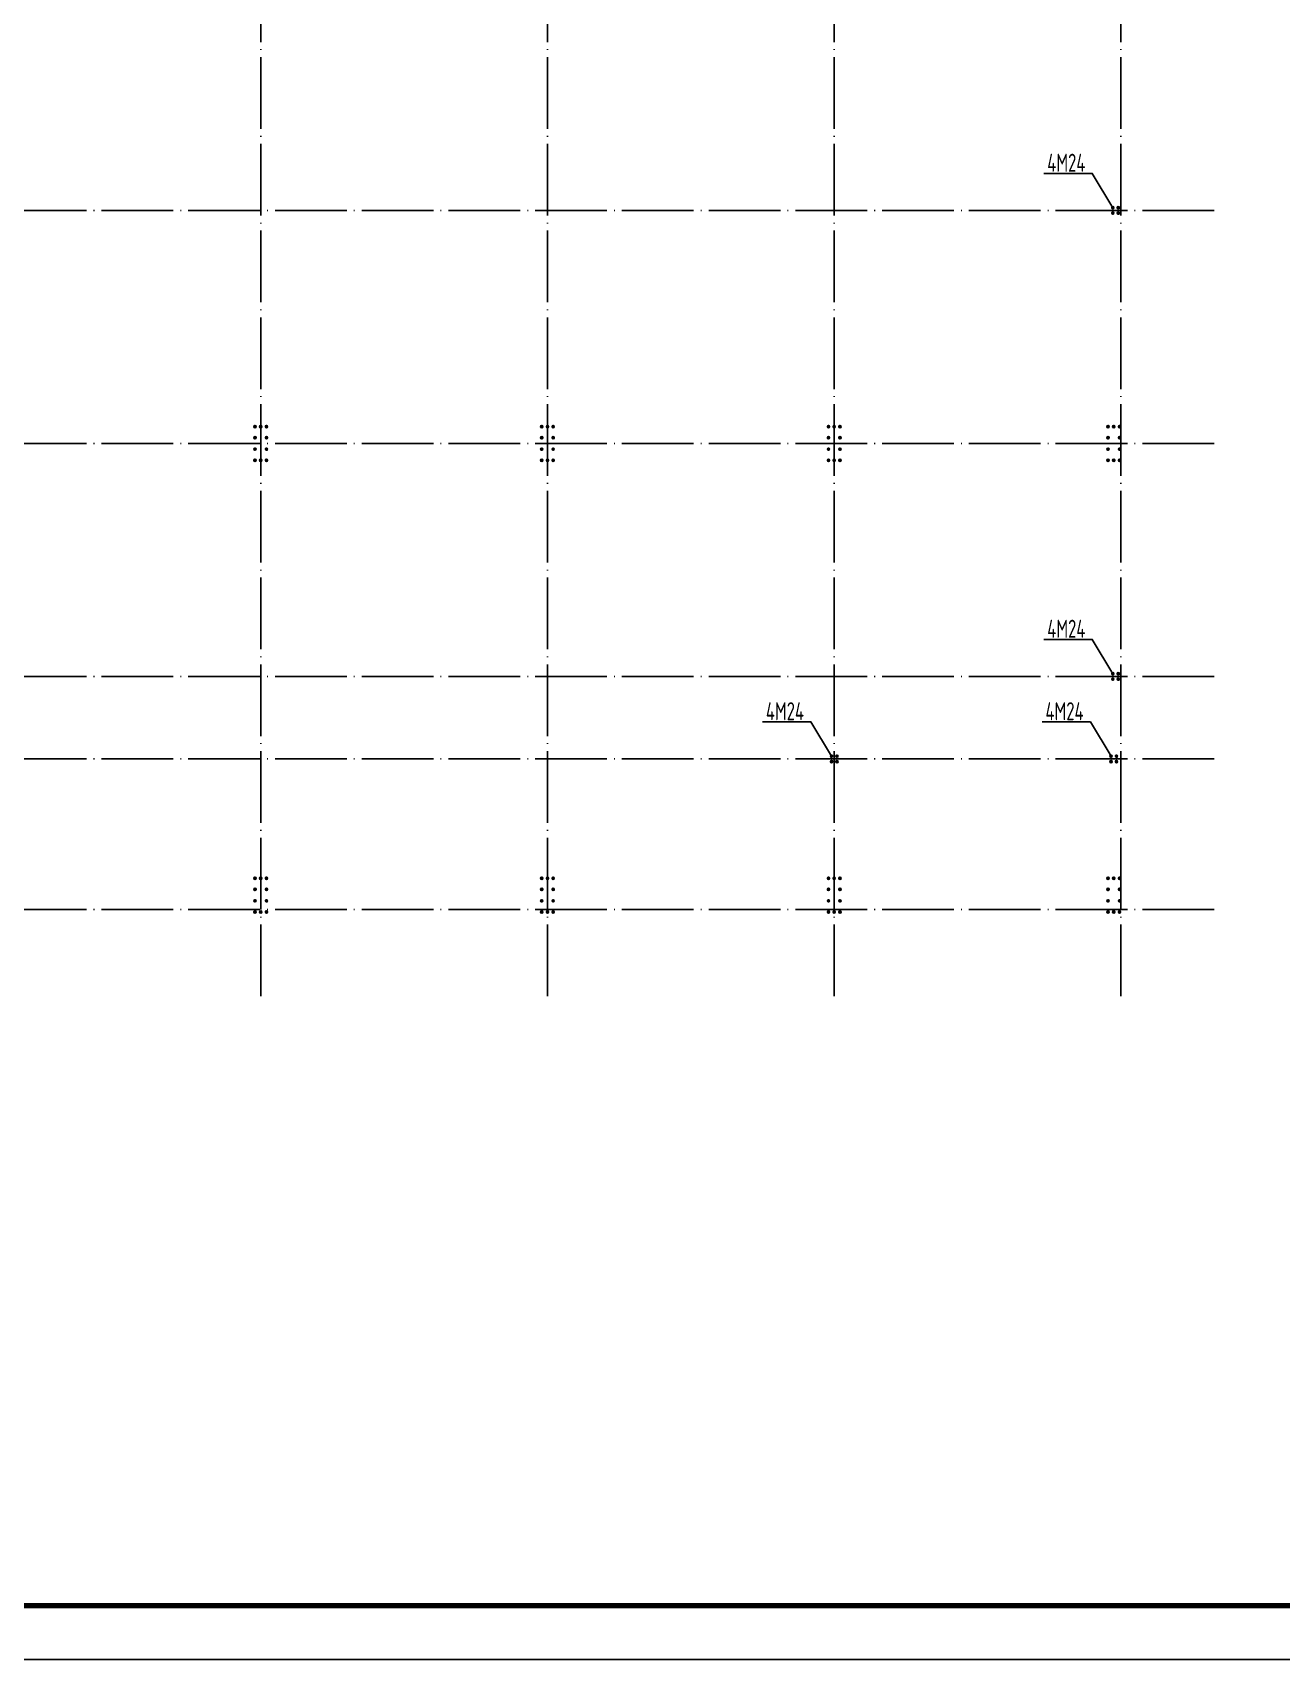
# Model space of a CAD drawing. Extents: x 19118 to 566552, y -1188739 to 92943.
# Drawn here: x 165771 to 200616, y -292410 to -247024 of the extents above; entities that cross this region are included whole.
import ezdxf

# ---------------------------------------------------------------- set-up
doc = ezdxf.new("R2010")
doc.units = 0
doc.header["$LTSCALE"] = 1000
doc.header["$MEASUREMENT"] = 0
doc.linetypes.add('DASH', pattern=[0.35, 0.25, -0.1])
doc.linetypes.add('DOTE', pattern=[2.42, 2, -0.2, 0.02, -0.2])
for name, color, linetype in [('DOTE', 9, 'DOTE'), ('PUB_HATCH', 8, 'CONTINUOUS'), ('PUB_TITLE', 4, 'CONTINUOUS'), ('REIN', 1, 'CONTINUOUS'), ('WALL', 6, 'CONTINUOUS'), ('锚栓', 60, 'CONTINUOUS')]:
    doc.layers.add(name, color=color, linetype=linetype)
doc.styles.add('TSSD_Rein', font='atssdeng.shx', dxfattribs={"width": 0.7, "bigfont": 'atssdchn.shx'})

msp = doc.modelspace()

# ---------------------------------------------------------------- hatches: boundary and pattern name
at = {"layer": 'PUB_HATCH'}
h = msp.add_hatch(dxfattribs=at)
h.set_pattern_fill('ANSI31', color=256, angle=-90, style=0)
h.set_pattern_definition([(315, (95626.3192, -151530.0968), (1.122532015, 1.122532015), [])])
h.paths.add_polyline_path([(195881.86, -251911.94, 1), (195943.86, -251911.94, 1)])
h = msp.add_hatch(dxfattribs=at)
h.set_pattern_fill('ANSI31', color=256, angle=-90, style=0)
h.set_pattern_definition([(225, (296349.405, -151530.0968), (-1.122532015, 1.122532015), [])])
h.paths.add_polyline_path([(196093.86, -251911.94, -1), (196031.86, -251911.94, -1)])
h = msp.add_hatch(dxfattribs=at)
h.set_pattern_fill('ANSI31', color=256, angle=-90, style=0)
h.set_pattern_definition([(315, (95626.3192, -151680.0968), (1.122532015, 1.122532015), [])])
h.paths.add_polyline_path([(195881.86, -252061.94, 1), (195943.86, -252061.94, 1)])
h = msp.add_hatch(dxfattribs=at)
h.set_pattern_fill('ANSI31', color=256, angle=-90, style=0)
h.set_pattern_definition([(225, (296349.405, -151680.0968), (-1.122532015, 1.122532015), [])])
h.paths.add_polyline_path([(196093.86, -252061.94, -1), (196031.86, -252061.94, -1)])
h = msp.add_hatch(dxfattribs=at)
h.set_pattern_fill('ANSI31', color=256, angle=-90, style=0)
h.set_pattern_definition([(315, (71691.3192, -157635.0968), (1.122532015, 1.122532015), [])])
h.paths.add_polyline_path([(171946.86, -258016.94, 1), (172008.86, -258016.94, 1)])
h = msp.add_hatch(dxfattribs=at)
h.set_pattern_fill('ANSI31', color=256, angle=-90, style=0)
h.set_pattern_definition([(315, (71851.3192, -157635.0968), (1.122532015, 1.122532015), [])])
h.paths.add_polyline_path([(172106.86, -258016.94, 1), (172168.86, -258016.94, 1)])
h = msp.add_hatch(dxfattribs=at)
h.set_pattern_fill('ANSI31', color=256, angle=-90, style=0)
h.set_pattern_definition([(225, (272584.405, -157635.0968), (-1.122532015, 1.122532015), [])])
h.paths.add_polyline_path([(172328.86, -258016.94, -1), (172266.86, -258016.94, -1)])
h = msp.add_hatch(dxfattribs=at)
h.set_pattern_fill('ANSI31', color=256, angle=-90, style=0)
h.set_pattern_definition([(315, (79691.3192, -157635.0968), (1.122532015, 1.122532015), [])])
h.paths.add_polyline_path([(179946.86, -258016.94, 1), (180008.86, -258016.94, 1)])
h = msp.add_hatch(dxfattribs=at)
h.set_pattern_fill('ANSI31', color=256, angle=-90, style=0)
h.set_pattern_definition([(315, (79851.3192, -157635.0968), (1.122532015, 1.122532015), [])])
h.paths.add_polyline_path([(180106.86, -258016.94, 1), (180168.86, -258016.94, 1)])
h = msp.add_hatch(dxfattribs=at)
h.set_pattern_fill('ANSI31', color=256, angle=-90, style=0)
h.set_pattern_definition([(225, (280584.405, -157635.0968), (-1.122532015, 1.122532015), [])])
h.paths.add_polyline_path([(180328.86, -258016.94, -1), (180266.86, -258016.94, -1)])
h = msp.add_hatch(dxfattribs=at)
h.set_pattern_fill('ANSI31', color=256, angle=-90, style=0)
h.set_pattern_definition([(315, (87691.3192, -157635.0968), (1.122532015, 1.122532015), [])])
h.paths.add_polyline_path([(187946.86, -258016.94, 1), (188008.86, -258016.94, 1)])
h = msp.add_hatch(dxfattribs=at)
h.set_pattern_fill('ANSI31', color=256, angle=-90, style=0)
h.set_pattern_definition([(225, (288424.405, -157635.0968), (-1.122532015, 1.122532015), [])])
h.paths.add_polyline_path([(188168.86, -258016.94, -1), (188106.86, -258016.94, -1)])
h = msp.add_hatch(dxfattribs=at)
h.set_pattern_fill('ANSI31', color=256, angle=-90, style=0)
h.set_pattern_definition([(225, (288584.405, -157635.0968), (-1.122532015, 1.122532015), [])])
h.paths.add_polyline_path([(188328.86, -258016.94, -1), (188266.86, -258016.94, -1)])
h = msp.add_hatch(dxfattribs=at)
h.set_pattern_fill('ANSI31', color=256, angle=-90, style=0)
h.set_pattern_definition([(315, (95491.3192, -157635.0968), (1.122532015, 1.122532015), [])])
h.paths.add_polyline_path([(195746.86, -258016.94, 1), (195808.86, -258016.94, 1)])
h = msp.add_hatch(dxfattribs=at)
h.set_pattern_fill('ANSI31', color=256, angle=-90, style=0)
h.set_pattern_definition([(225, (296224.405, -157635.0968), (-1.122532015, 1.122532015), [])])
h.paths.add_polyline_path([(195968.86, -258016.94, -1), (195906.86, -258016.94, -1)])
h = msp.add_hatch(dxfattribs=at)
h.set_pattern_fill('ANSI31', color=256, angle=-90, style=0)
h.set_pattern_definition([(225, (296384.405, -157635.0968), (-1.122532015, 1.122532015), [])])
h.paths.add_polyline_path([(196128.86, -258016.94, -1), (196066.86, -258016.94, -1)])
h = msp.add_hatch(dxfattribs=at)
h.set_pattern_fill('ANSI31', color=256, angle=-90, style=0)
h.set_pattern_definition([(315, (71691.3192, -157945.0968), (1.122532015, 1.122532015), [])])
h.paths.add_polyline_path([(171946.86, -258326.94, 1), (172008.86, -258326.94, 1)])
h = msp.add_hatch(dxfattribs=at)
h.set_pattern_fill('ANSI31', color=256, angle=-90, style=0)
h.set_pattern_definition([(315, (71691.3192, -158265.0968), (1.122532015, 1.122532015), [])])
h.paths.add_polyline_path([(171946.86, -258646.94, 1), (172008.86, -258646.94, 1)])
h = msp.add_hatch(dxfattribs=at)
h.set_pattern_fill('ANSI31', color=256, angle=-90, style=0)
h.set_pattern_definition([(225, (272584.405, -157945.0968), (-1.122532015, 1.122532015), [])])
h.paths.add_polyline_path([(172328.86, -258326.94, -1), (172266.86, -258326.94, -1)])
h = msp.add_hatch(dxfattribs=at)
h.set_pattern_fill('ANSI31', color=256, angle=-90, style=0)
h.set_pattern_definition([(225, (272584.405, -158265.0968), (-1.122532015, 1.122532015), [])])
h.paths.add_polyline_path([(172328.86, -258646.94, -1), (172266.86, -258646.94, -1)])
h = msp.add_hatch(dxfattribs=at)
h.set_pattern_fill('ANSI31', color=256, angle=-90, style=0)
h.set_pattern_definition([(315, (79691.3192, -157945.0968), (1.122532015, 1.122532015), [])])
h.paths.add_polyline_path([(179946.86, -258326.94, 1), (180008.86, -258326.94, 1)])
h = msp.add_hatch(dxfattribs=at)
h.set_pattern_fill('ANSI31', color=256, angle=-90, style=0)
h.set_pattern_definition([(315, (79691.3192, -158265.0968), (1.122532015, 1.122532015), [])])
h.paths.add_polyline_path([(179946.86, -258646.94, 1), (180008.86, -258646.94, 1)])
h = msp.add_hatch(dxfattribs=at)
h.set_pattern_fill('ANSI31', color=256, angle=-90, style=0)
h.set_pattern_definition([(225, (280584.405, -157945.0968), (-1.122532015, 1.122532015), [])])
h.paths.add_polyline_path([(180328.86, -258326.94, -1), (180266.86, -258326.94, -1)])
h = msp.add_hatch(dxfattribs=at)
h.set_pattern_fill('ANSI31', color=256, angle=-90, style=0)
h.set_pattern_definition([(225, (280584.405, -158265.0968), (-1.122532015, 1.122532015), [])])
h.paths.add_polyline_path([(180328.86, -258646.94, -1), (180266.86, -258646.94, -1)])
h = msp.add_hatch(dxfattribs=at)
h.set_pattern_fill('ANSI31', color=256, angle=-90, style=0)
h.set_pattern_definition([(315, (87691.3192, -157945.0968), (1.122532015, 1.122532015), [])])
h.paths.add_polyline_path([(187946.86, -258326.94, 1), (188008.86, -258326.94, 1)])
h = msp.add_hatch(dxfattribs=at)
h.set_pattern_fill('ANSI31', color=256, angle=-90, style=0)
h.set_pattern_definition([(315, (87691.3192, -158265.0968), (1.122532015, 1.122532015), [])])
h.paths.add_polyline_path([(187946.86, -258646.94, 1), (188008.86, -258646.94, 1)])
h = msp.add_hatch(dxfattribs=at)
h.set_pattern_fill('ANSI31', color=256, angle=-90, style=0)
h.set_pattern_definition([(225, (288584.405, -157945.0968), (-1.122532015, 1.122532015), [])])
h.paths.add_polyline_path([(188328.86, -258326.94, -1), (188266.86, -258326.94, -1)])
h = msp.add_hatch(dxfattribs=at)
h.set_pattern_fill('ANSI31', color=256, angle=-90, style=0)
h.set_pattern_definition([(225, (288584.405, -158265.0968), (-1.122532015, 1.122532015), [])])
h.paths.add_polyline_path([(188328.86, -258646.94, -1), (188266.86, -258646.94, -1)])
h = msp.add_hatch(dxfattribs=at)
h.set_pattern_fill('ANSI31', color=256, angle=-90, style=0)
h.set_pattern_definition([(315, (95491.3192, -157945.0968), (1.122532015, 1.122532015), [])])
h.paths.add_polyline_path([(195746.86, -258326.94, 1), (195808.86, -258326.94, 1)])
h = msp.add_hatch(dxfattribs=at)
h.set_pattern_fill('ANSI31', color=256, angle=-90, style=0)
h.set_pattern_definition([(315, (95491.3192, -158265.0968), (1.122532015, 1.122532015), [])])
h.paths.add_polyline_path([(195746.86, -258646.94, 1), (195808.86, -258646.94, 1)])
h = msp.add_hatch(dxfattribs=at)
h.set_pattern_fill('ANSI31', color=256, angle=-90, style=0)
h.set_pattern_definition([(225, (296384.405, -157945.0968), (-1.122532015, 1.122532015), [])])
h.paths.add_polyline_path([(196128.86, -258326.94, -1), (196066.86, -258326.94, -1)])
h = msp.add_hatch(dxfattribs=at)
h.set_pattern_fill('ANSI31', color=256, angle=-90, style=0)
h.set_pattern_definition([(225, (296384.405, -158265.0968), (-1.122532015, 1.122532015), [])])
h.paths.add_polyline_path([(196128.86, -258646.94, -1), (196066.86, -258646.94, -1)])
h = msp.add_hatch(dxfattribs=at)
h.set_pattern_fill('ANSI31', color=256, angle=-90, style=0)
h.set_pattern_definition([(315, (71691.3192, -158575.0968), (1.122532015, 1.122532015), [])])
h.paths.add_polyline_path([(171946.86, -258956.94, 1), (172008.86, -258956.94, 1)])
h = msp.add_hatch(dxfattribs=at)
h.set_pattern_fill('ANSI31', color=256, angle=-90, style=0)
h.set_pattern_definition([(315, (71851.3192, -158575.0968), (1.122532015, 1.122532015), [])])
h.paths.add_polyline_path([(172106.86, -258956.94, 1), (172168.86, -258956.94, 1)])
h = msp.add_hatch(dxfattribs=at)
h.set_pattern_fill('ANSI31', color=256, angle=-90, style=0)
h.set_pattern_definition([(225, (272584.405, -158575.0968), (-1.122532015, 1.122532015), [])])
h.paths.add_polyline_path([(172328.86, -258956.94, -1), (172266.86, -258956.94, -1)])
h = msp.add_hatch(dxfattribs=at)
h.set_pattern_fill('ANSI31', color=256, angle=-90, style=0)
h.set_pattern_definition([(315, (79691.3192, -158575.0968), (1.122532015, 1.122532015), [])])
h.paths.add_polyline_path([(179946.86, -258956.94, 1), (180008.86, -258956.94, 1)])
h = msp.add_hatch(dxfattribs=at)
h.set_pattern_fill('ANSI31', color=256, angle=-90, style=0)
h.set_pattern_definition([(315, (79851.3192, -158575.0968), (1.122532015, 1.122532015), [])])
h.paths.add_polyline_path([(180106.86, -258956.94, 1), (180168.86, -258956.94, 1)])
h = msp.add_hatch(dxfattribs=at)
h.set_pattern_fill('ANSI31', color=256, angle=-90, style=0)
h.set_pattern_definition([(225, (280584.405, -158575.0968), (-1.122532015, 1.122532015), [])])
h.paths.add_polyline_path([(180328.86, -258956.94, -1), (180266.86, -258956.94, -1)])
h = msp.add_hatch(dxfattribs=at)
h.set_pattern_fill('ANSI31', color=256, angle=-90, style=0)
h.set_pattern_definition([(315, (87691.3192, -158575.0968), (1.122532015, 1.122532015), [])])
h.paths.add_polyline_path([(187946.86, -258956.94, 1), (188008.86, -258956.94, 1)])
h = msp.add_hatch(dxfattribs=at)
h.set_pattern_fill('ANSI31', color=256, angle=-90, style=0)
h.set_pattern_definition([(225, (288424.405, -158575.0968), (-1.122532015, 1.122532015), [])])
h.paths.add_polyline_path([(188168.86, -258956.94, -1), (188106.86, -258956.94, -1)])
h = msp.add_hatch(dxfattribs=at)
h.set_pattern_fill('ANSI31', color=256, angle=-90, style=0)
h.set_pattern_definition([(225, (288584.405, -158575.0968), (-1.122532015, 1.122532015), [])])
h.paths.add_polyline_path([(188328.86, -258956.94, -1), (188266.86, -258956.94, -1)])
h = msp.add_hatch(dxfattribs=at)
h.set_pattern_fill('ANSI31', color=256, angle=-90, style=0)
h.set_pattern_definition([(315, (95491.3192, -158575.0968), (1.122532015, 1.122532015), [])])
h.paths.add_polyline_path([(195746.86, -258956.94, 1), (195808.86, -258956.94, 1)])
h = msp.add_hatch(dxfattribs=at)
h.set_pattern_fill('ANSI31', color=256, angle=-90, style=0)
h.set_pattern_definition([(225, (296224.405, -158575.0968), (-1.122532015, 1.122532015), [])])
h.paths.add_polyline_path([(195968.86, -258956.94, -1), (195906.86, -258956.94, -1)])
h = msp.add_hatch(dxfattribs=at)
h.set_pattern_fill('ANSI31', color=256, angle=-90, style=0)
h.set_pattern_definition([(225, (296384.405, -158575.0968), (-1.122532015, 1.122532015), [])])
h.paths.add_polyline_path([(196128.86, -258956.94, -1), (196066.86, -258956.94, -1)])
h = msp.add_hatch(dxfattribs=at)
h.set_pattern_fill('ANSI31', color=256, angle=-90, style=0)
h.set_pattern_definition([(315, (95626.3192, -164530.0968), (1.122532015, 1.122532015), [])])
h.paths.add_polyline_path([(195881.86, -264911.94, 1), (195943.86, -264911.94, 1)])
h = msp.add_hatch(dxfattribs=at)
h.set_pattern_fill('ANSI31', color=256, angle=-90, style=0)
h.set_pattern_definition([(315, (95626.3192, -164680.0968), (1.122532015, 1.122532015), [])])
h.paths.add_polyline_path([(195881.86, -265061.94, 1), (195943.86, -265061.94, 1)])
h = msp.add_hatch(dxfattribs=at)
h.set_pattern_fill('ANSI31', color=256, angle=-90, style=0)
h.set_pattern_definition([(225, (296349.405, -164530.0968), (-1.122532015, 1.122532015), [])])
h.paths.add_polyline_path([(196093.86, -264911.94, -1), (196031.86, -264911.94, -1)])
h = msp.add_hatch(dxfattribs=at)
h.set_pattern_fill('ANSI31', color=256, angle=-90, style=0)
h.set_pattern_definition([(225, (296349.405, -164680.0968), (-1.122532015, 1.122532015), [])])
h.paths.add_polyline_path([(196093.86, -265061.94, -1), (196031.86, -265061.94, -1)])
h = msp.add_hatch(dxfattribs=at)
h.set_pattern_fill('ANSI31', color=256, angle=-90, style=0)
h.set_pattern_definition([(315, (87776.3192, -166830.0968), (1.122532015, 1.122532015), [])])
h.paths.add_polyline_path([(188031.86, -267211.94, 1), (188093.86, -267211.94, 1)])
h = msp.add_hatch(dxfattribs=at)
h.set_pattern_fill('ANSI31', color=256, angle=-90, style=0)
h.set_pattern_definition([(225, (288499.405, -166830.0968), (-1.122532015, 1.122532015), [])])
h.paths.add_polyline_path([(188243.86, -267211.94, -1), (188181.86, -267211.94, -1)])
h = msp.add_hatch(dxfattribs=at)
h.set_pattern_fill('ANSI31', color=256, angle=-90, style=0)
h.set_pattern_definition([(315, (95576.3192, -166830.0968), (1.122532015, 1.122532015), [])])
h.paths.add_polyline_path([(195831.86, -267211.94, 1), (195893.86, -267211.94, 1)])
h = msp.add_hatch(dxfattribs=at)
h.set_pattern_fill('ANSI31', color=256, angle=-90, style=0)
h.set_pattern_definition([(225, (296299.405, -166830.0968), (-1.122532015, 1.122532015), [])])
h.paths.add_polyline_path([(196043.86, -267211.94, -1), (195981.86, -267211.94, -1)])
h = msp.add_hatch(dxfattribs=at)
h.set_pattern_fill('ANSI31', color=256, angle=-90, style=0)
h.set_pattern_definition([(315, (87776.3192, -166980.0968), (1.122532015, 1.122532015), [])])
h.paths.add_polyline_path([(188031.86, -267361.94, 1), (188093.86, -267361.94, 1)])
h = msp.add_hatch(dxfattribs=at)
h.set_pattern_fill('ANSI31', color=256, angle=-90, style=0)
h.set_pattern_definition([(225, (288499.405, -166980.0968), (-1.122532015, 1.122532015), [])])
h.paths.add_polyline_path([(188243.86, -267361.94, -1), (188181.86, -267361.94, -1)])
h = msp.add_hatch(dxfattribs=at)
h.set_pattern_fill('ANSI31', color=256, angle=-90, style=0)
h.set_pattern_definition([(315, (95576.3192, -166980.0968), (1.122532015, 1.122532015), [])])
h.paths.add_polyline_path([(195831.86, -267361.94, 1), (195893.86, -267361.94, 1)])
h = msp.add_hatch(dxfattribs=at)
h.set_pattern_fill('ANSI31', color=256, angle=-90, style=0)
h.set_pattern_definition([(225, (296299.405, -166980.0968), (-1.122532015, 1.122532015), [])])
h.paths.add_polyline_path([(196043.86, -267361.94, -1), (195981.86, -267361.94, -1)])
h = msp.add_hatch(dxfattribs=at)
h.set_pattern_fill('ANSI31', color=256, angle=-90, style=0)
h.set_pattern_definition([(315, (71691.3192, -170235.0968), (1.122532015, 1.122532015), [])])
h.paths.add_polyline_path([(171946.86, -270616.94, 1), (172008.86, -270616.94, 1)])
h = msp.add_hatch(dxfattribs=at)
h.set_pattern_fill('ANSI31', color=256, angle=-90, style=0)
h.set_pattern_definition([(315, (71691.3192, -170545.0968), (1.122532015, 1.122532015), [])])
h.paths.add_polyline_path([(171946.86, -270926.94, 1), (172008.86, -270926.94, 1)])
h = msp.add_hatch(dxfattribs=at)
h.set_pattern_fill('ANSI31', color=256, angle=-90, style=0)
h.set_pattern_definition([(315, (71851.3192, -170235.0968), (1.122532015, 1.122532015), [])])
h.paths.add_polyline_path([(172106.86, -270616.94, 1), (172168.86, -270616.94, 1)])
h = msp.add_hatch(dxfattribs=at)
h.set_pattern_fill('ANSI31', color=256, angle=-90, style=0)
h.set_pattern_definition([(225, (272584.405, -170235.0968), (-1.122532015, 1.122532015), [])])
h.paths.add_polyline_path([(172328.86, -270616.94, -1), (172266.86, -270616.94, -1)])
h = msp.add_hatch(dxfattribs=at)
h.set_pattern_fill('ANSI31', color=256, angle=-90, style=0)
h.set_pattern_definition([(225, (272584.405, -170545.0968), (-1.122532015, 1.122532015), [])])
h.paths.add_polyline_path([(172328.86, -270926.94, -1), (172266.86, -270926.94, -1)])
h = msp.add_hatch(dxfattribs=at)
h.set_pattern_fill('ANSI31', color=256, angle=-90, style=0)
h.set_pattern_definition([(315, (79691.3192, -170235.0968), (1.122532015, 1.122532015), [])])
h.paths.add_polyline_path([(179946.86, -270616.94, 1), (180008.86, -270616.94, 1)])
h = msp.add_hatch(dxfattribs=at)
h.set_pattern_fill('ANSI31', color=256, angle=-90, style=0)
h.set_pattern_definition([(315, (79691.3192, -170545.0968), (1.122532015, 1.122532015), [])])
h.paths.add_polyline_path([(179946.86, -270926.94, 1), (180008.86, -270926.94, 1)])
h = msp.add_hatch(dxfattribs=at)
h.set_pattern_fill('ANSI31', color=256, angle=-90, style=0)
h.set_pattern_definition([(315, (79851.3192, -170235.0968), (1.122532015, 1.122532015), [])])
h.paths.add_polyline_path([(180106.86, -270616.94, 1), (180168.86, -270616.94, 1)])
h = msp.add_hatch(dxfattribs=at)
h.set_pattern_fill('ANSI31', color=256, angle=-90, style=0)
h.set_pattern_definition([(225, (280584.405, -170235.0968), (-1.122532015, 1.122532015), [])])
h.paths.add_polyline_path([(180328.86, -270616.94, -1), (180266.86, -270616.94, -1)])
h = msp.add_hatch(dxfattribs=at)
h.set_pattern_fill('ANSI31', color=256, angle=-90, style=0)
h.set_pattern_definition([(225, (280584.405, -170545.0968), (-1.122532015, 1.122532015), [])])
h.paths.add_polyline_path([(180328.86, -270926.94, -1), (180266.86, -270926.94, -1)])
h = msp.add_hatch(dxfattribs=at)
h.set_pattern_fill('ANSI31', color=256, angle=-90, style=0)
h.set_pattern_definition([(315, (87691.3192, -170235.0968), (1.122532015, 1.122532015), [])])
h.paths.add_polyline_path([(187946.86, -270616.94, 1), (188008.86, -270616.94, 1)])
h = msp.add_hatch(dxfattribs=at)
h.set_pattern_fill('ANSI31', color=256, angle=-90, style=0)
h.set_pattern_definition([(315, (87691.3192, -170545.0968), (1.122532015, 1.122532015), [])])
h.paths.add_polyline_path([(187946.86, -270926.94, 1), (188008.86, -270926.94, 1)])
h = msp.add_hatch(dxfattribs=at)
h.set_pattern_fill('ANSI31', color=256, angle=-90, style=0)
h.set_pattern_definition([(225, (288424.405, -170235.0968), (-1.122532015, 1.122532015), [])])
h.paths.add_polyline_path([(188168.86, -270616.94, -1), (188106.86, -270616.94, -1)])
h = msp.add_hatch(dxfattribs=at)
h.set_pattern_fill('ANSI31', color=256, angle=-90, style=0)
h.set_pattern_definition([(225, (288584.405, -170235.0968), (-1.122532015, 1.122532015), [])])
h.paths.add_polyline_path([(188328.86, -270616.94, -1), (188266.86, -270616.94, -1)])
h = msp.add_hatch(dxfattribs=at)
h.set_pattern_fill('ANSI31', color=256, angle=-90, style=0)
h.set_pattern_definition([(225, (288584.405, -170545.0968), (-1.122532015, 1.122532015), [])])
h.paths.add_polyline_path([(188328.86, -270926.94, -1), (188266.86, -270926.94, -1)])
h = msp.add_hatch(dxfattribs=at)
h.set_pattern_fill('ANSI31', color=256, angle=-90, style=0)
h.set_pattern_definition([(315, (95491.3192, -170235.0968), (1.122532015, 1.122532015), [])])
h.paths.add_polyline_path([(195746.86, -270616.94, 1), (195808.86, -270616.94, 1)])
h = msp.add_hatch(dxfattribs=at)
h.set_pattern_fill('ANSI31', color=256, angle=-90, style=0)
h.set_pattern_definition([(315, (95491.3192, -170545.0968), (1.122532015, 1.122532015), [])])
h.paths.add_polyline_path([(195746.86, -270926.94, 1), (195808.86, -270926.94, 1)])
h = msp.add_hatch(dxfattribs=at)
h.set_pattern_fill('ANSI31', color=256, angle=-90, style=0)
h.set_pattern_definition([(225, (296224.405, -170235.0968), (-1.122532015, 1.122532015), [])])
h.paths.add_polyline_path([(195968.86, -270616.94, -1), (195906.86, -270616.94, -1)])
h = msp.add_hatch(dxfattribs=at)
h.set_pattern_fill('ANSI31', color=256, angle=-90, style=0)
h.set_pattern_definition([(225, (296384.405, -170235.0968), (-1.122532015, 1.122532015), [])])
h.paths.add_polyline_path([(196128.86, -270616.94, -1), (196066.86, -270616.94, -1)])
h = msp.add_hatch(dxfattribs=at)
h.set_pattern_fill('ANSI31', color=256, angle=-90, style=0)
h.set_pattern_definition([(225, (296384.405, -170545.0968), (-1.122532015, 1.122532015), [])])
h.paths.add_polyline_path([(196128.86, -270926.94, -1), (196066.86, -270926.94, -1)])
h = msp.add_hatch(dxfattribs=at)
h.set_pattern_fill('ANSI31', color=256, angle=-90, style=0)
h.set_pattern_definition([(315, (71691.3192, -170865.0968), (1.122532015, 1.122532015), [])])
h.paths.add_polyline_path([(171946.86, -271246.94, 1), (172008.86, -271246.94, 1)])
h = msp.add_hatch(dxfattribs=at)
h.set_pattern_fill('ANSI31', color=256, angle=-90, style=0)
h.set_pattern_definition([(225, (272584.405, -170865.0968), (-1.122532015, 1.122532015), [])])
h.paths.add_polyline_path([(172328.86, -271246.94, -1), (172266.86, -271246.94, -1)])
h = msp.add_hatch(dxfattribs=at)
h.set_pattern_fill('ANSI31', color=256, angle=-90, style=0)
h.set_pattern_definition([(315, (79691.3192, -170865.0968), (1.122532015, 1.122532015), [])])
h.paths.add_polyline_path([(179946.86, -271246.94, 1), (180008.86, -271246.94, 1)])
h = msp.add_hatch(dxfattribs=at)
h.set_pattern_fill('ANSI31', color=256, angle=-90, style=0)
h.set_pattern_definition([(225, (280584.405, -170865.0968), (-1.122532015, 1.122532015), [])])
h.paths.add_polyline_path([(180328.86, -271246.94, -1), (180266.86, -271246.94, -1)])
h = msp.add_hatch(dxfattribs=at)
h.set_pattern_fill('ANSI31', color=256, angle=-90, style=0)
h.set_pattern_definition([(315, (87691.3192, -170865.0968), (1.122532015, 1.122532015), [])])
h.paths.add_polyline_path([(187946.86, -271246.94, 1), (188008.86, -271246.94, 1)])
h = msp.add_hatch(dxfattribs=at)
h.set_pattern_fill('ANSI31', color=256, angle=-90, style=0)
h.set_pattern_definition([(225, (288584.405, -170865.0968), (-1.122532015, 1.122532015), [])])
h.paths.add_polyline_path([(188328.86, -271246.94, -1), (188266.86, -271246.94, -1)])
h = msp.add_hatch(dxfattribs=at)
h.set_pattern_fill('ANSI31', color=256, angle=-90, style=0)
h.set_pattern_definition([(315, (95491.3192, -170865.0968), (1.122532015, 1.122532015), [])])
h.paths.add_polyline_path([(195746.86, -271246.94, 1), (195808.86, -271246.94, 1)])
h = msp.add_hatch(dxfattribs=at)
h.set_pattern_fill('ANSI31', color=256, angle=-90, style=0)
h.set_pattern_definition([(225, (296384.405, -170865.0968), (-1.122532015, 1.122532015), [])])
h.paths.add_polyline_path([(196128.86, -271246.94, -1), (196066.86, -271246.94, -1)])
h = msp.add_hatch(dxfattribs=at)
h.set_pattern_fill('ANSI31', color=256, angle=-90, style=0)
h.set_pattern_definition([(315, (71691.3192, -171175.0968), (1.122532015, 1.122532015), [])])
h.paths.add_polyline_path([(171946.86, -271556.94, 1), (172008.86, -271556.94, 1)])
h = msp.add_hatch(dxfattribs=at)
h.set_pattern_fill('ANSI31', color=256, angle=-90, style=0)
h.set_pattern_definition([(315, (71851.3192, -171175.0968), (1.122532015, 1.122532015), [])])
h.paths.add_polyline_path([(172106.86, -271556.94, 1), (172168.86, -271556.94, 1)])
h = msp.add_hatch(dxfattribs=at)
h.set_pattern_fill('ANSI31', color=256, angle=-90, style=0)
h.set_pattern_definition([(225, (272584.405, -171175.0968), (-1.122532015, 1.122532015), [])])
h.paths.add_polyline_path([(172328.86, -271556.94, -1), (172266.86, -271556.94, -1)])
h = msp.add_hatch(dxfattribs=at)
h.set_pattern_fill('ANSI31', color=256, angle=-90, style=0)
h.set_pattern_definition([(315, (79691.3192, -171175.0968), (1.122532015, 1.122532015), [])])
h.paths.add_polyline_path([(179946.86, -271556.94, 1), (180008.86, -271556.94, 1)])
h = msp.add_hatch(dxfattribs=at)
h.set_pattern_fill('ANSI31', color=256, angle=-90, style=0)
h.set_pattern_definition([(315, (79851.3192, -171175.0968), (1.122532015, 1.122532015), [])])
h.paths.add_polyline_path([(180106.86, -271556.94, 1), (180168.86, -271556.94, 1)])
h = msp.add_hatch(dxfattribs=at)
h.set_pattern_fill('ANSI31', color=256, angle=-90, style=0)
h.set_pattern_definition([(225, (280584.405, -171175.0968), (-1.122532015, 1.122532015), [])])
h.paths.add_polyline_path([(180328.86, -271556.94, -1), (180266.86, -271556.94, -1)])
h = msp.add_hatch(dxfattribs=at)
h.set_pattern_fill('ANSI31', color=256, angle=-90, style=0)
h.set_pattern_definition([(315, (87691.3192, -171175.0968), (1.122532015, 1.122532015), [])])
h.paths.add_polyline_path([(187946.86, -271556.94, 1), (188008.86, -271556.94, 1)])
h = msp.add_hatch(dxfattribs=at)
h.set_pattern_fill('ANSI31', color=256, angle=-90, style=0)
h.set_pattern_definition([(225, (288424.405, -171175.0968), (-1.122532015, 1.122532015), [])])
h.paths.add_polyline_path([(188168.86, -271556.94, -1), (188106.86, -271556.94, -1)])
h = msp.add_hatch(dxfattribs=at)
h.set_pattern_fill('ANSI31', color=256, angle=-90, style=0)
h.set_pattern_definition([(225, (288584.405, -171175.0968), (-1.122532015, 1.122532015), [])])
h.paths.add_polyline_path([(188328.86, -271556.94, -1), (188266.86, -271556.94, -1)])
h = msp.add_hatch(dxfattribs=at)
h.set_pattern_fill('ANSI31', color=256, angle=-90, style=0)
h.set_pattern_definition([(315, (95491.3192, -171175.0968), (1.122532015, 1.122532015), [])])
h.paths.add_polyline_path([(195746.86, -271556.94, 1), (195808.86, -271556.94, 1)])
h = msp.add_hatch(dxfattribs=at)
h.set_pattern_fill('ANSI31', color=256, angle=-90, style=0)
h.set_pattern_definition([(225, (296224.405, -171175.0968), (-1.122532015, 1.122532015), [])])
h.paths.add_polyline_path([(195968.86, -271556.94, -1), (195906.86, -271556.94, -1)])
h = msp.add_hatch(dxfattribs=at)
h.set_pattern_fill('ANSI31', color=256, angle=-90, style=0)
h.set_pattern_definition([(225, (296384.405, -171175.0968), (-1.122532015, 1.122532015), [])])
h.paths.add_polyline_path([(196128.86, -271556.94, -1), (196066.86, -271556.94, -1)])

# ---------------------------------------------------------------- linework, layer by layer
at = {"layer": 'DOTE', "color": 8}
for p, q in [((172137.86, -273909.46), (172137.86, -218059.9)), ((180137.86, -273909.46), (180137.86, -218059.9)), ((188137.86, -273909.46), (188137.86, -218059.9)), ((196137.86, -273909.46), (196137.86, -218059.9)), ((90256.35, -251986.94), (198793.6, -251986.94)), ((90256.35, -258486.94), (198793.6, -258486.94)), ((90256.35, -264986.94), (198793.6, -264986.94)), ((90256.35, -267286.94), (198793.6, -267286.94)), ((90256.35, -271486.94), (198793.6, -271486.94))]:
    msp.add_line(p, q, dxfattribs=at)
at = {"layer": 'PUB_TITLE'}
msp.add_lwpolyline([(77811.65, -292409.78), (235461.65, -292409.78), (235461.65, -203309.78), (77811.65, -203309.78)], close=True, dxfattribs=at)
at = {"layer": 'PUB_TITLE', "const_width": 150}
msp.add_lwpolyline([(81561.65, -290909.78), (233961.65, -290909.78), (233961.65, -204809.78), (81561.65, -204809.78)], close=True, dxfattribs=at)
at = {"layer": 'REIN', "linetype": 'DASH'}
for p, q in [((195912.86, -251940.15), (195912.86, -251883.73)), ((196062.86, -251940.15), (196062.86, -251883.73)), ((195884.65, -251911.94), (195941.07, -251911.94)), ((195884.65, -252061.94), (195941.07, -252061.94)), ((195912.86, -252090.15), (195912.86, -252033.73)), ((196091.07, -251911.94), (196034.65, -251911.94)), ((196091.07, -252061.94), (196034.65, -252061.94)), ((196062.86, -252090.15), (196062.86, -252033.73)), ((171949.65, -258016.94), (172006.07, -258016.94)), ((171977.86, -258045.15), (171977.86, -257988.73)), ((172109.65, -258016.94), (172166.07, -258016.94)), ((172137.86, -258045.15), (172137.86, -257988.73)), ((172326.07, -258016.94), (172269.65, -258016.94)), ((172297.86, -258045.15), (172297.86, -257988.73)), ((179949.65, -258016.94), (180006.07, -258016.94)), ((179977.86, -258045.15), (179977.86, -257988.73)), ((180109.65, -258016.94), (180166.07, -258016.94)), ((180137.86, -258045.15), (180137.86, -257988.73)), ((180326.07, -258016.94), (180269.65, -258016.94)), ((180297.86, -258045.15), (180297.86, -257988.73)), ((187949.65, -258016.94), (188006.07, -258016.94)), ((187977.86, -258045.15), (187977.86, -257988.73)), ((188166.07, -258016.94), (188109.65, -258016.94)), ((188137.86, -258045.15), (188137.86, -257988.73)), ((188326.07, -258016.94), (188269.65, -258016.94)), ((188297.86, -258045.15), (188297.86, -257988.73)), ((195749.65, -258016.94), (195806.07, -258016.94)), ((195777.86, -258045.15), (195777.86, -257988.73)), ((195966.07, -258016.94), (195909.65, -258016.94)), ((195937.86, -258045.15), (195937.86, -257988.73)), ((196126.07, -258016.94), (196069.65, -258016.94)), ((196097.86, -258045.15), (196097.86, -257988.73)), ((171949.65, -258326.94), (172006.07, -258326.94)), ((171949.65, -258646.94), (172006.07, -258646.94)), ((171977.86, -258355.15), (171977.86, -258298.73)), ((171977.86, -258675.15), (171977.86, -258618.73)), ((172326.07, -258326.94), (172269.65, -258326.94)), ((172326.07, -258646.94), (172269.65, -258646.94)), ((172297.86, -258355.15), (172297.86, -258298.73)), ((172297.86, -258675.15), (172297.86, -258618.73)), ((179949.65, -258326.94), (180006.07, -258326.94)), ((179949.65, -258646.94), (180006.07, -258646.94)), ((179977.86, -258355.15), (179977.86, -258298.73)), ((179977.86, -258675.15), (179977.86, -258618.73)), ((180326.07, -258326.94), (180269.65, -258326.94)), ((180326.07, -258646.94), (180269.65, -258646.94)), ((180297.86, -258355.15), (180297.86, -258298.73)), ((180297.86, -258675.15), (180297.86, -258618.73)), ((187949.65, -258326.94), (188006.07, -258326.94)), ((187949.65, -258646.94), (188006.07, -258646.94)), ((187977.86, -258355.15), (187977.86, -258298.73)), ((187977.86, -258675.15), (187977.86, -258618.73)), ((188326.07, -258326.94), (188269.65, -258326.94)), ((188326.07, -258646.94), (188269.65, -258646.94)), ((188297.86, -258355.15), (188297.86, -258298.73)), ((188297.86, -258675.15), (188297.86, -258618.73)), ((195749.65, -258326.94), (195806.07, -258326.94)), ((195749.65, -258646.94), (195806.07, -258646.94)), ((195777.86, -258355.15), (195777.86, -258298.73)), ((195777.86, -258675.15), (195777.86, -258618.73)), ((196126.07, -258326.94), (196069.65, -258326.94)), ((196126.07, -258646.94), (196069.65, -258646.94)), ((196097.86, -258355.15), (196097.86, -258298.73)), ((196097.86, -258675.15), (196097.86, -258618.73)), ((171949.65, -258956.94), (172006.07, -258956.94)), ((171977.86, -258985.15), (171977.86, -258928.73)), ((172109.65, -258956.94), (172166.07, -258956.94)), ((172137.86, -258985.15), (172137.86, -258928.73)), ((172326.07, -258956.94), (172269.65, -258956.94)), ((172297.86, -258985.15), (172297.86, -258928.73)), ((179949.65, -258956.94), (180006.07, -258956.94)), ((179977.86, -258985.15), (179977.86, -258928.73)), ((180109.65, -258956.94), (180166.07, -258956.94)), ((180137.86, -258985.15), (180137.86, -258928.73)), ((180326.07, -258956.94), (180269.65, -258956.94)), ((180297.86, -258985.15), (180297.86, -258928.73)), ((187949.65, -258956.94), (188006.07, -258956.94)), ((187977.86, -258985.15), (187977.86, -258928.73)), ((188166.07, -258956.94), (188109.65, -258956.94)), ((188137.86, -258985.15), (188137.86, -258928.73)), ((188326.07, -258956.94), (188269.65, -258956.94)), ((188297.86, -258985.15), (188297.86, -258928.73)), ((195749.65, -258956.94), (195806.07, -258956.94)), ((195777.86, -258985.15), (195777.86, -258928.73)), ((195966.07, -258956.94), (195909.65, -258956.94)), ((195937.86, -258985.15), (195937.86, -258928.73)), ((196126.07, -258956.94), (196069.65, -258956.94)), ((196097.86, -258985.15), (196097.86, -258928.73)), ((195884.65, -264911.94), (195941.07, -264911.94)), ((195912.86, -264940.15), (195912.86, -264883.73)), ((195912.86, -265090.15), (195912.86, -265033.73)), ((196091.07, -264911.94), (196034.65, -264911.94)), ((196062.86, -264940.15), (196062.86, -264883.73)), ((196062.86, -265090.15), (196062.86, -265033.73)), ((195884.65, -265061.94), (195941.07, -265061.94)), ((196091.07, -265061.94), (196034.65, -265061.94)), ((188034.65, -267211.94), (188091.07, -267211.94)), ((188062.86, -267240.15), (188062.86, -267183.73)), ((188241.07, -267211.94), (188184.65, -267211.94)), ((188212.86, -267240.15), (188212.86, -267183.73)), ((195834.65, -267211.94), (195891.07, -267211.94)), ((195862.86, -267240.15), (195862.86, -267183.73)), ((196041.07, -267211.94), (195984.65, -267211.94)), ((196012.86, -267240.15), (196012.86, -267183.73)), ((188034.65, -267361.94), (188091.07, -267361.94)), ((188062.86, -267390.15), (188062.86, -267333.73)), ((188241.07, -267361.94), (188184.65, -267361.94)), ((188212.86, -267390.15), (188212.86, -267333.73)), ((195834.65, -267361.94), (195891.07, -267361.94)), ((195862.86, -267390.15), (195862.86, -267333.73)), ((196041.07, -267361.94), (195984.65, -267361.94)), ((196012.86, -267390.15), (196012.86, -267333.73)), ((171949.65, -270616.94), (172006.07, -270616.94)), ((171949.65, -270926.94), (172006.07, -270926.94)), ((171977.86, -270645.15), (171977.86, -270588.73)), ((171977.86, -270955.15), (171977.86, -270898.73)), ((172109.65, -270616.94), (172166.07, -270616.94)), ((172137.86, -270645.15), (172137.86, -270588.73)), ((172326.07, -270616.94), (172269.65, -270616.94)), ((172326.07, -270926.94), (172269.65, -270926.94)), ((172297.86, -270645.15), (172297.86, -270588.73)), ((172297.86, -270955.15), (172297.86, -270898.73)), ((179949.65, -270616.94), (180006.07, -270616.94)), ((179949.65, -270926.94), (180006.07, -270926.94)), ((179977.86, -270645.15), (179977.86, -270588.73)), ((179977.86, -270955.15), (179977.86, -270898.73)), ((180109.65, -270616.94), (180166.07, -270616.94)), ((180137.86, -270645.15), (180137.86, -270588.73)), ((180326.07, -270616.94), (180269.65, -270616.94)), ((180326.07, -270926.94), (180269.65, -270926.94)), ((180297.86, -270645.15), (180297.86, -270588.73)), ((180297.86, -270955.15), (180297.86, -270898.73)), ((187949.65, -270616.94), (188006.07, -270616.94)), ((187949.65, -270926.94), (188006.07, -270926.94)), ((187977.86, -270645.15), (187977.86, -270588.73)), ((187977.86, -270955.15), (187977.86, -270898.73)), ((188166.07, -270616.94), (188109.65, -270616.94)), ((188137.86, -270645.15), (188137.86, -270588.73)), ((188326.07, -270616.94), (188269.65, -270616.94)), ((188326.07, -270926.94), (188269.65, -270926.94)), ((188297.86, -270645.15), (188297.86, -270588.73)), ((188297.86, -270955.15), (188297.86, -270898.73)), ((195749.65, -270616.94), (195806.07, -270616.94)), ((195749.65, -270926.94), (195806.07, -270926.94)), ((195777.86, -270645.15), (195777.86, -270588.73)), ((195777.86, -270955.15), (195777.86, -270898.73)), ((195966.07, -270616.94), (195909.65, -270616.94)), ((195937.86, -270645.15), (195937.86, -270588.73)), ((196126.07, -270616.94), (196069.65, -270616.94)), ((196126.07, -270926.94), (196069.65, -270926.94)), ((196097.86, -270645.15), (196097.86, -270588.73)), ((196097.86, -270955.15), (196097.86, -270898.73)), ((171949.65, -271246.94), (172006.07, -271246.94)), ((171977.86, -271275.15), (171977.86, -271218.73)), ((172326.07, -271246.94), (172269.65, -271246.94)), ((172297.86, -271275.15), (172297.86, -271218.73)), ((179949.65, -271246.94), (180006.07, -271246.94)), ((179977.86, -271275.15), (179977.86, -271218.73)), ((180326.07, -271246.94), (180269.65, -271246.94)), ((180297.86, -271275.15), (180297.86, -271218.73)), ((187949.65, -271246.94), (188006.07, -271246.94)), ((187977.86, -271275.15), (187977.86, -271218.73)), ((188326.07, -271246.94), (188269.65, -271246.94)), ((188297.86, -271275.15), (188297.86, -271218.73)), ((195749.65, -271246.94), (195806.07, -271246.94)), ((195777.86, -271275.15), (195777.86, -271218.73)), ((196126.07, -271246.94), (196069.65, -271246.94)), ((196097.86, -271275.15), (196097.86, -271218.73)), ((171949.65, -271556.94), (172006.07, -271556.94)), ((171977.86, -271585.15), (171977.86, -271528.73)), ((172109.65, -271556.94), (172166.07, -271556.94)), ((172137.86, -271585.15), (172137.86, -271528.73)), ((172326.07, -271556.94), (172269.65, -271556.94)), ((172297.86, -271585.15), (172297.86, -271528.73)), ((179949.65, -271556.94), (180006.07, -271556.94)), ((179977.86, -271585.15), (179977.86, -271528.73)), ((180109.65, -271556.94), (180166.07, -271556.94)), ((180137.86, -271585.15), (180137.86, -271528.73)), ((180326.07, -271556.94), (180269.65, -271556.94)), ((180297.86, -271585.15), (180297.86, -271528.73)), ((187949.65, -271556.94), (188006.07, -271556.94)), ((187977.86, -271585.15), (187977.86, -271528.73)), ((188166.07, -271556.94), (188109.65, -271556.94)), ((188137.86, -271585.15), (188137.86, -271528.73)), ((188326.07, -271556.94), (188269.65, -271556.94)), ((188297.86, -271585.15), (188297.86, -271528.73)), ((195749.65, -271556.94), (195806.07, -271556.94)), ((195777.86, -271585.15), (195777.86, -271528.73)), ((195966.07, -271556.94), (195909.65, -271556.94)), ((195937.86, -271585.15), (195937.86, -271528.73)), ((196126.07, -271556.94), (196069.65, -271556.94)), ((196097.86, -271585.15), (196097.86, -271528.73))]:
    msp.add_line(p, q, dxfattribs=at)
at = {"layer": 'WALL'}
for points in [[(195912.86, -251911.94), (195337.22, -250955.46), (193990.83, -250955.46)], [(195912.86, -264911.94), (195337.22, -263955.46), (193990.83, -263955.46)], [(188062.86, -267211.94), (187487.22, -266255.46), (186140.83, -266255.46)], [(195862.86, -267211.94), (195287.22, -266255.46), (193940.83, -266255.46)]]:
    msp.add_lwpolyline(points, dxfattribs=at)
at = {"layer": '锚栓'}
for centre in [(195912.86, -251911.94), (196062.86, -251911.94), (195912.86, -252061.94), (196062.86, -252061.94), (171977.86, -258016.94), (172137.86, -258016.94), (172297.86, -258016.94), (179977.86, -258016.94), (180137.86, -258016.94), (180297.86, -258016.94), (187977.86, -258016.94), (188137.86, -258016.94), (188297.86, -258016.94), (195777.86, -258016.94), (195937.86, -258016.94), (196097.86, -258016.94), (171977.86, -258326.94), (171977.86, -258646.94), (172297.86, -258326.94), (172297.86, -258646.94), (179977.86, -258326.94), (179977.86, -258646.94), (180297.86, -258326.94), (180297.86, -258646.94), (187977.86, -258326.94), (187977.86, -258646.94), (188297.86, -258326.94), (188297.86, -258646.94), (195777.86, -258326.94), (195777.86, -258646.94), (196097.86, -258326.94), (196097.86, -258646.94), (171977.86, -258956.94), (172137.86, -258956.94), (172297.86, -258956.94), (179977.86, -258956.94), (180137.86, -258956.94), (180297.86, -258956.94), (187977.86, -258956.94), (188137.86, -258956.94), (188297.86, -258956.94), (195777.86, -258956.94), (195937.86, -258956.94), (196097.86, -258956.94), (195912.86, -264911.94), (195912.86, -265061.94), (196062.86, -264911.94), (196062.86, -265061.94), (188062.86, -267211.94), (188212.86, -267211.94), (195862.86, -267211.94), (196012.86, -267211.94), (188062.86, -267361.94), (188212.86, -267361.94), (195862.86, -267361.94), (196012.86, -267361.94), (171977.86, -270616.94), (171977.86, -270926.94), (172137.86, -270616.94), (172297.86, -270616.94), (172297.86, -270926.94), (179977.86, -270616.94), (179977.86, -270926.94), (180137.86, -270616.94), (180297.86, -270616.94), (180297.86, -270926.94), (187977.86, -270616.94), (187977.86, -270926.94), (188137.86, -270616.94), (188297.86, -270616.94), (188297.86, -270926.94), (195777.86, -270616.94), (195777.86, -270926.94), (195937.86, -270616.94), (196097.86, -270616.94), (196097.86, -270926.94), (171977.86, -271246.94), (172297.86, -271246.94), (179977.86, -271246.94), (180297.86, -271246.94), (187977.86, -271246.94), (188297.86, -271246.94), (195777.86, -271246.94), (196097.86, -271246.94), (171977.86, -271556.94), (172137.86, -271556.94), (172297.86, -271556.94), (179977.86, -271556.94), (180137.86, -271556.94), (180297.86, -271556.94), (187977.86, -271556.94), (188137.86, -271556.94), (188297.86, -271556.94), (195777.86, -271556.94), (195937.86, -271556.94), (196097.86, -271556.94)]:
    msp.add_circle(centre, 31, dxfattribs=at)

# ---------------------------------------------------------------- texts
at = {"layer": 'WALL', "style": 'TSSD_Rein', "width": 0.7}
for p in [(194081.59, -250908.95), (194081.59, -263908.95), (186231.59, -266208.95), (194031.59, -266208.95)]:
    msp.add_text('4M24', height=504, dxfattribs=at).set_placement(p)

doc.saveas('drawing.dxf')
